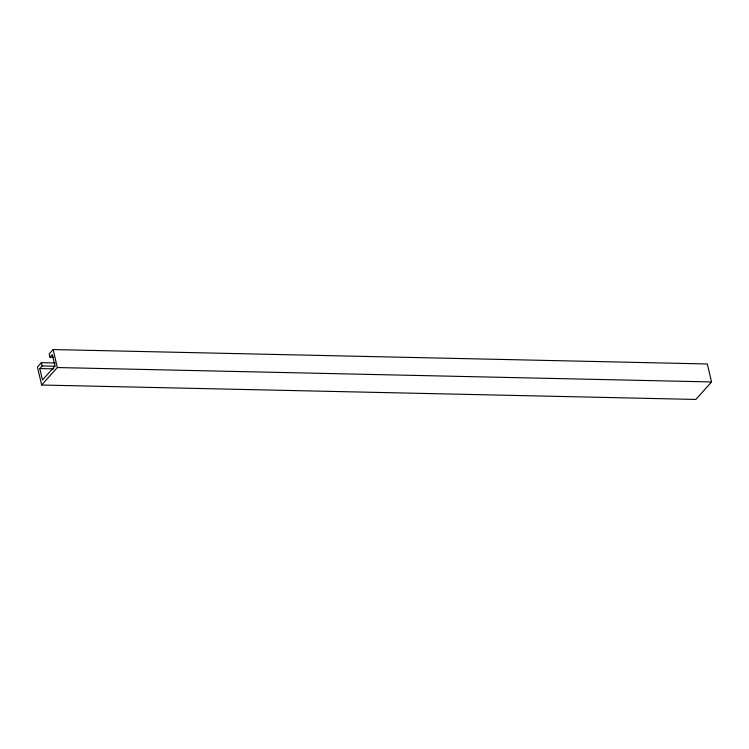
<?xml version="1.0" encoding="UTF-8"?>
<svg xmlns="http://www.w3.org/2000/svg" width="749" height="749" viewBox="0 0 749 749"><rect width="100%" height="100%" fill="white"/><g stroke="black" fill="none" stroke-linecap="round" stroke-linejoin="round"><path stroke-width="1.12" d="M55.389 362.984L41.373 362.675L37.45 367.047L41.663 385.023L695.868 399.442L711.55 381.953L707.337 363.977L53.132 349.558L49.209 353.931L49.977 357.198L53.488 357.282M49.977 357.198L52.336 354.577L55.014 366.018L42.468 380.005L39.781 368.564L42.141 365.943L54.986 366.224M41.663 385.023L57.355 367.544L711.55 381.953M39.781 368.564L53.806 368.873M53.132 349.558L57.355 367.544M41.373 362.675L42.141 365.943"/></g></svg>
